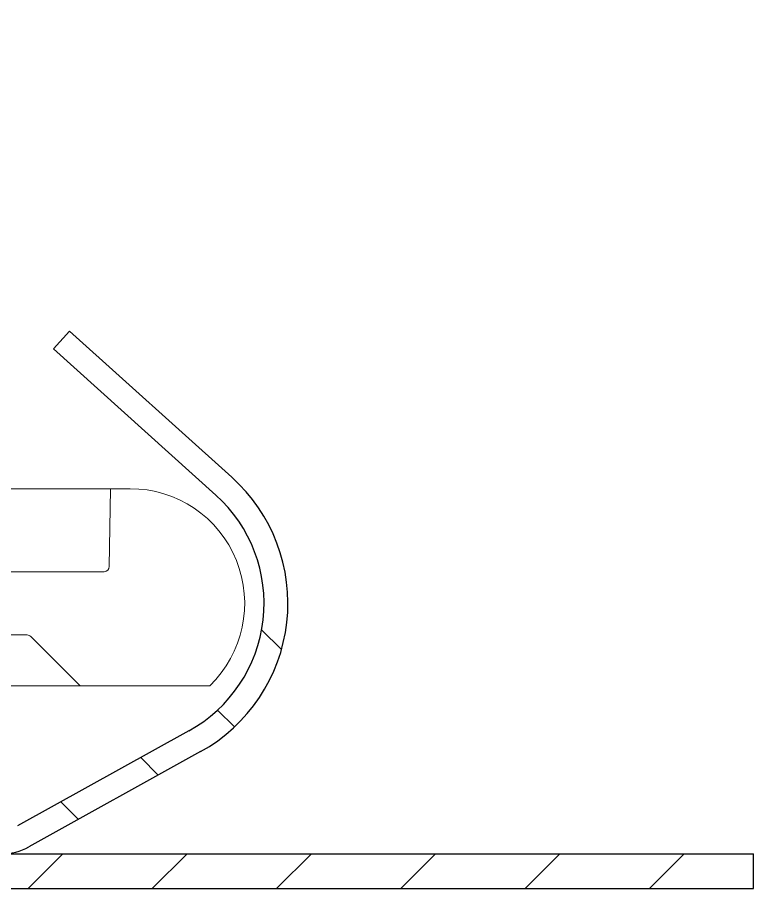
# Model space of a CAD drawing. Extents: x -965262 to 1142518, y -357520 to 71675.
# Drawn here: x 429617 to 429670.2, y -217082.7 to -217019.7 of the extents above; entities that cross this region are included whole.
import ezdxf

# ---------------------------------------------------------------- set-up
doc = ezdxf.new("R2010")
doc.units = 0
doc.header["$LTSCALE"] = 10
doc.layers.get('0').update_dxf_attribs({"linetype": 'CONTINUOUS', "lineweight": 30})

# ---------------------------------------------------------------- blocks, each defined once
blk = doc.blocks.new('Крепеж_ворот')
at = {"lineweight": 15}
h = blk.add_hatch(dxfattribs=at)
h.set_pattern_fill('ANSI31', color=256, scale=2, angle=180)
h.set_pattern_definition([(225, (746089.5993010094, 74802.72443473169), (4.490128060534577, -4.490128060534576), [])])
h.paths.add_polyline_path([(746087.0926607691, 74804.10467517254), (746087.0926607691, 74801.59347416442), (746091.0701500877, 74801.59347416442), (746094.2364107692, 74801.94499766403), (746094.2364107692, 74804.10467517254)], flags=17)
h.paths.add_polyline_path([(746116.4439169029, 74801.59347258758, 0.1651180607509661), (746119.8667091244, 74802.75556416162), (746124.2445681444, 74806.11533401157, -0.3016893070454729), (746131.3687120653, 74806.60467901775), (746134.76448431, 74804.67195491276, 0.130081388060065), (746137.5453955671, 74803.93601231197), (746142.2117346983, 74803.93601231143), (746142.2117346983, 74806.44721489633), (746137.5453955671, 74806.44721489656, -0.1300809701329699), (746136.006629116, 74806.85443393943), (746132.6108766629, 74808.78714678001, 0.3016885111196708), (746122.7156786518, 74808.10747741506), (746118.3377739126, 74804.74767247736, -0.165111586187673), (746116.4438982476, 74804.10467517254), (746064.1021906465, 74804.10467517254, -0.414223026387262), (746060.991197373, 74807.21556792496), (746060.9911973729, 74868.49228316813), (746059.41417496, 74868.49228316813), (746059.41417496, 74868.75839662162), (746059.41417496, 74869.53068794223), (746059.41417496, 74870.48744723015), (746059.41417496, 74870.73355987796), (746059.41417496, 74871.71380835935), (746059.41417496, 74872.24926693889), (746059.41417496, 74873.15705106419), (746059.41417496, 74873.92944115959), (746059.41417496, 74874.67590069282), (746059.41417496, 74875.60961537936), (746059.41417496, 74876.12168166216), (746059.41417496, 74877.12532244122), (746059.41417496, 74877.35287085618), (746059.41417496, 74878.32819437602), (746059.41417496, 74879.1004856975), (746059.41417496, 74879.36659915099), (746060.9911973728, 74879.36659915099), (746060.9911973728, 74944.50713609566), (746058.4799947869, 74944.50713609566), (746058.4799947884, 74807.21556792496, 0.4142197710053597), (746064.1022093017, 74801.59347258758)])
h = blk.add_hatch(dxfattribs=at)
h.set_pattern_fill('ANSI31', color=256, scale=2, angle=90.00000000000001)
h.set_pattern_definition([(135, (736343.808482899, 75928.33385436263), (-4.490128060534576, -4.490128060534577), [])])
edge = h.paths.add_edge_path()
edge.add_ellipse((746065.0765866517, 74838.41029822617), major_axis=(-1.669677130168615, 1.669677130168615), ratio=0.9999999999585718, start_angle=45.00000000121179, end_angle=134.9999999988381, ccw=False)
edge.add_line((746062.7153066095, 74838.41029822608), (746062.7153066095, 74868.49228316813))
edge.add_line((746062.7153066095, 74868.49228316813), (746060.9911973723, 74868.49228316813))
edge.add_line((746060.9911973723, 74868.49228316813), (746060.9911973723, 74838.4102982259))
edge.add_ellipse((746065.0765866517, 74838.41029822617), major_axis=(-2.888806463275876, 2.888806463275876), ratio=0.9999999999879459, start_angle=45.00000000033093, end_angle=134.9999999996403)
edge.add_line((746065.0765866517, 74834.32490894676), (746096.5978011837, 74834.32490894676))
edge.add_line((746096.5978011838, 74834.32490894676), (746096.5978011838, 74836.04901818394))
edge.add_line((746096.5978011838, 74836.04901818394), (746065.0765866518, 74836.04901818394))
edge = h.paths.add_edge_path()
edge.add_ellipse((746065.0765866517, 74890.16907638371), major_axis=(2.888806463381896, 2.888806463381895), ratio=0.999999999976741, start_angle=105.9999999998016, end_angle=134.9999999993337)
edge.add_line((746060.9911973723, 74890.1690763861), (746060.9911973723, 74879.36659915099))
edge.add_line((746060.9911973723, 74879.36659915099), (746062.7153066095, 74879.36659915099))
edge.add_line((746062.7153066095, 74879.36659915099), (746062.7153066095, 74890.36880166357))
edge.add_ellipse((746065.0765866517, 74890.16907638371), major_axis=(-1.669677130107904, 1.669677130107904), ratio=0.9999999998955512, start_angle=16.00000000179932, end_angle=45.00000000296728, ccw=False)
edge.add_line((746063.0113645933, 74891.3138476652), (746069.8827983539, 74903.7102423164))
edge.add_ellipse((746079.0943443627, 74898.60419898514), major_axis=(7.447290056667397, 7.4472900566674), ratio=0.9999999999941683, start_angle=-3.00000000015109, end_angle=105.9999999997668, ccw=False)
edge.add_line((746086.9211892138, 74905.6515217431), (746097.48509161, 74893.91911953628))
edge.add_line((746097.48509161, 74893.91911953628), (746098.7663544682, 74895.07277379557))
edge.add_line((746098.7663544682, 74895.07277379557), (746088.2024520721, 74906.80517600224))
edge.add_ellipse((746079.0943443627, 74898.60419898514), major_axis=(8.666419389796907, 8.666419389796907), ratio=0.9999999999934124, start_angle=-3.000000000167747, end_angle=105.9999999997908)
edge.add_line((746068.374858438, 74904.54610706089), (746061.5034246763, 74892.14971240767))
for p, q in [((746058.4799947869, 74807.21556792496), (746058.4799947869, 74944.50713609566)), ((746058.4799947869, 74944.50713609566), (746060.9911973728, 74944.50713609566)), ((746060.9911973728, 74879.36659915099), (746060.9911973728, 74944.50713609566)), ((746088.202452072, 74906.80517600237), (746098.7663544682, 74895.07277379557)), ((746086.9211892138, 74905.65152174306), (746097.48509161, 74893.91911953628)), ((746068.3748584376, 74904.54610706047), (746061.5034246766, 74892.14971240882)), ((746069.8827983537, 74903.71024231592), (746063.0113645927, 74891.31384766429)), ((746097.48509161, 74893.91911953628), (746098.7663544682, 74895.07277379557))]:
    blk.add_line(p, q)
for p, q in [((746073.1349233037, 74841.6770490976), (746073.1349233037, 74905.20617702039)), ((746087.3775648298, 74899.45317415969), (746087.3775648298, 74898.04765032465)), ((746087.3775648298, 74898.04765032465), (746081.7489282191, 74897.94940210757)), ((746087.3775648298, 74885.62281962571), (746087.3775648298, 74898.04765032465)), ((746081.3806631347, 74897.57465283701), (746081.3806631347, 74886.37243233807)), ((746073.1349233037, 74895.83629282482), (746076.6982473527, 74892.27296877769)), ((746076.8080255939, 74885.62281962571), (746076.8080255939, 74892.00794066035))]:
    blk.add_line(p, q, dxfattribs=at)
for centre, radius, start, end in [((746079.0943443663, 74899.45317415969), 8.283220465586595, 0, 136.0096685760994), ((746081.7554694895, 74897.57465283701), 0.3748063559089649, 90.99999993494747, 180), ((746076.4332192354, 74892.00794066035), 0.3748063559088957, 0, 45)]:
    blk.add_arc(centre, radius, start, end, dxfattribs=at)
at = {"extrusion": (0, 0, -0.9999999999999998)}
blk.add_ellipse((746079.0943443627, 74898.60419898514), major_axis=(8.666419389796907, 8.666419389796907), ratio=0.9999999999934129, start_param=4.433136300069248, end_param=6.335545184742344, dxfattribs=at)
at = {"extrusion": (0, 0, -1)}
for centre, major_axis, ratio, start_param, end_param in [((746079.0943443627, 74898.60419898514), (7.447290056667392, 7.447290056667392), 0.9999999999941683, 4.433136300069473, 6.335545184741859), ((746065.0765866517, 74890.16907638371), (2.888806463381896, 2.888806463381896), 0.9999999999767408, 3.926990816998871, 4.43313630006906)]:
    blk.add_ellipse(centre, major_axis=major_axis, ratio=ratio, start_param=start_param, end_param=end_param, dxfattribs=at)

msp = doc.modelspace()

# ---------------------------------------------------------------- block references
at = {"color": 7, "xscale": -1, "rotation": 270}
msp.add_blockref('Крепеж_ворот', (354725.6529941265, -963141.1535890333, 11253.11495536532), dxfattribs=at)

doc.saveas('drawing.dxf')
